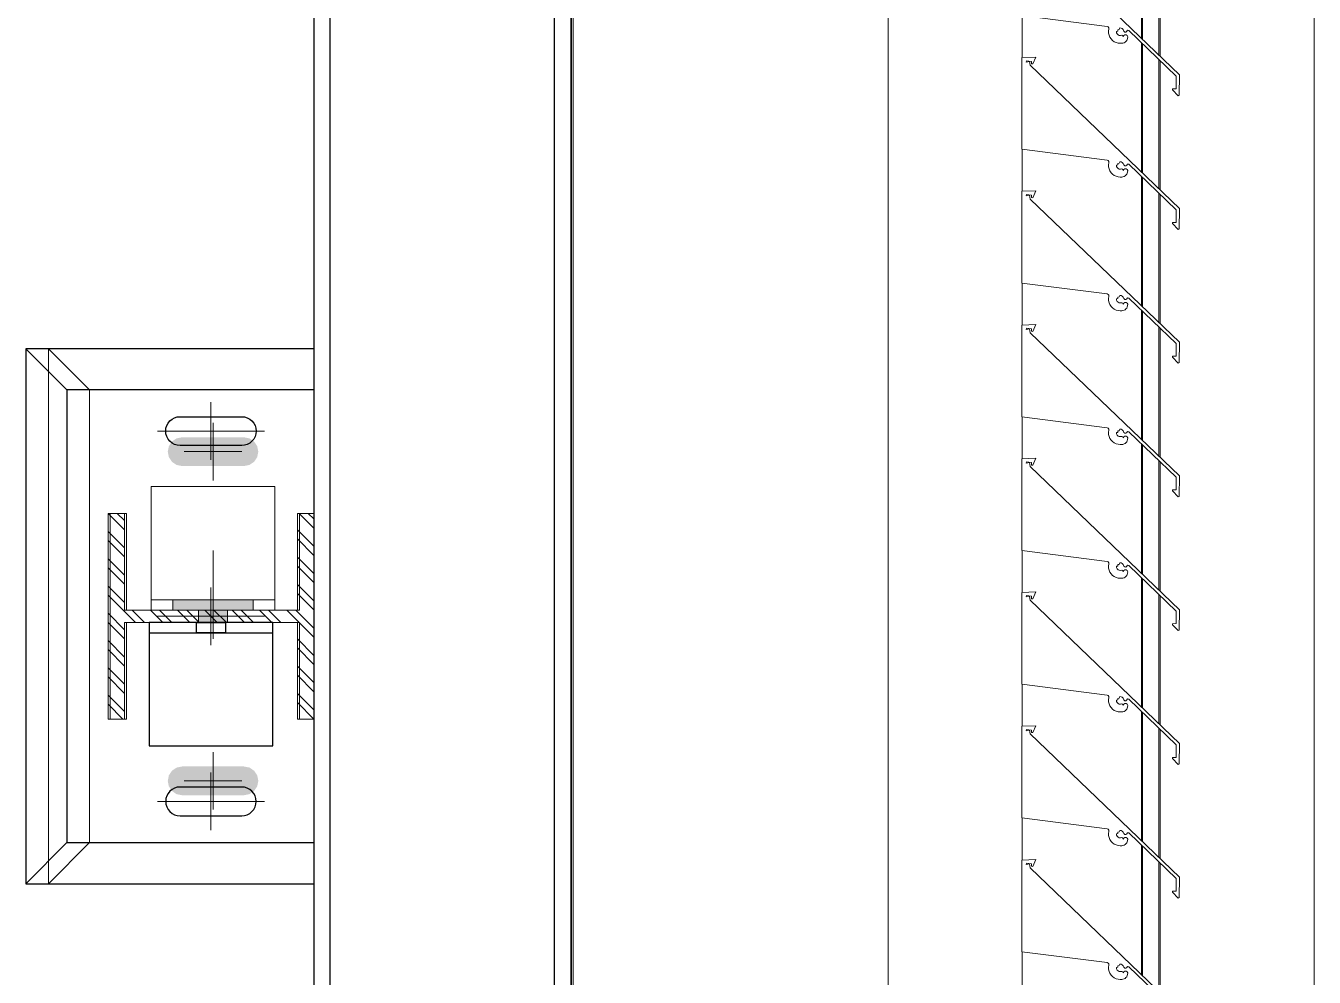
# Model space of a CAD drawing. Header units: millimetres. Extents: x -220592 to 404889, y -217665 to 38245.
# Drawn here: x 36333 to 36960, y -38841 to -38379 of the extents above; entities that cross this region are included whole.
import ezdxf

# ---------------------------------------------------------------- set-up
doc = ezdxf.new("R2010")
doc.units = ezdxf.units.MM
doc.set_wipeout_variables(frame=1)
doc.linetypes.add('XKITLINE00', pattern=[0])
doc.linetypes.add('XKITLINE02', pattern=[4, 2, -2])
for name, color, linetype in [('000 - 0_HIDE_OBJ_FRAMING_DEF_SUB_1', 7, 'Continuous'), ('000 - STRUCTURE_STEEL_ACCESORIES_HATCH_', 7, 'Continuous'), ('000 - STRUCTURE_STEEL_ACCESORIES_HIDDEN_', 7, 'Continuous'), ('000 - STRUCTURE_STEEL_ACCESORIES_MAIN_COLOR_1', 7, 'Continuous'), ('000 - STRUCTURE_STEEL_FRAMING_CUT_COLOR_4', 7, 'Continuous'), ('000 - STRUCTURE_STEEL_FRAMING_DEF_SUB', 7, 'Continuous'), ('000 - STRUCTURE_STEEL_FRAMING_HIDDEN_', 7, 'Continuous'), ('000 - STRUCTURE_STEEL_FRAMING_SUB_COLOR_1', 7, 'Continuous'), ('000 - STRUCTURE_STEEL_FRAMING_SUB_COLOR_2', 7, 'Continuous'), ('000 - STRUCTURE_STEEL_FRAMING_WIPEOUT_', 7, 'Continuous')]:
    doc.layers.add(name, color=color, linetype=linetype)
doc.layers.add('Part', color=7, linetype='Continuous', lineweight=0)

# ---------------------------------------------------------------- blocks, each defined once
blk = doc.blocks.new('*A14476')
at = {"layer": 'Part', "color": 7, "linetype": 'XKITLINE00', "lineweight": 0}
for p, q in [((-82.318045, 124.556249), (-82.318045, 137.756135)), ((-81.668045, 130.906131), (-81.668045, 131.110427)), ((-81.668045, 130.256131), (-81.668045, 130.460427)), ((-81.668045, 129.606131), (-81.668045, 129.810427)), ((-81.668045, 128.956131), (-81.668045, 129.160427)), ((-81.668045, 128.306131), (-81.668045, 128.510427)), ((-81.668045, 127.656131), (-81.668045, 127.860427)), ((-81.668045, 127.006131), (-81.668045, 127.210427)), ((-81.668045, 126.356131), (-81.668045, 126.560427))]:
    blk.add_line(p, q, dxfattribs=at)
blk = doc.blocks.new('*A14477')
at = {"layer": 'Part', "color": 7, "linetype": 'XKITLINE00', "lineweight": 0}
for p, q in [((-80.247799, 119.232111), (-80.247799, 132.032111)), ((-81.087973, 130.999842), (-81.087973, 131.628735)), ((-81.081868, 130.99398), (-81.081868, 131.622884)), ((-81.002505, 130.917777), (-81.002505, 131.546823)), ((-80.9964, 130.911916), (-80.9964, 131.540973)), ((-81.087973, 130.349842), (-81.087973, 130.978735)), ((-81.081868, 130.34398), (-81.081868, 130.972884)), ((-81.002505, 130.267777), (-81.002505, 130.896823)), ((-80.9964, 130.261916), (-80.9964, 130.890973)), ((-81.087973, 129.699842), (-81.087973, 130.328735)), ((-81.081868, 129.69398), (-81.081868, 130.322884)), ((-81.002505, 129.617777), (-81.002505, 130.246823)), ((-80.9964, 129.611916), (-80.9964, 130.240973)), ((-81.087973, 129.049842), (-81.087973, 129.678735)), ((-81.081868, 129.04398), (-81.081868, 129.672884)), ((-81.002505, 128.967777), (-81.002505, 129.596823)), ((-80.9964, 128.961916), (-80.9964, 129.590973)), ((-81.087973, 128.399842), (-81.087973, 129.028735)), ((-81.081868, 128.39398), (-81.081868, 129.022884)), ((-81.002505, 128.317777), (-81.002505, 128.946823)), ((-80.9964, 128.311916), (-80.9964, 128.940973)), ((-81.087973, 127.749842), (-81.087973, 128.378735)), ((-81.081868, 127.74398), (-81.081868, 128.372884)), ((-81.002505, 127.667777), (-81.002505, 128.296823)), ((-80.9964, 127.661916), (-80.9964, 128.290973)), ((-81.087973, 127.099842), (-81.087973, 127.728735)), ((-81.081868, 127.09398), (-81.081868, 127.722884)), ((-81.002505, 127.017777), (-81.002505, 127.646823)), ((-80.9964, 127.011916), (-80.9964, 127.640973)), ((-81.087973, 126.449842), (-81.087973, 127.078735)), ((-81.081868, 126.44398), (-81.081868, 127.072884)), ((-81.002505, 126.367777), (-81.002505, 126.996823)), ((-80.9964, 126.361916), (-80.9964, 126.990973))]:
    blk.add_line(p, q, dxfattribs=at)
blk = doc.blocks.new('*A14556')
at = {"layer": 'Part', "color": 7, "linetype": 'XKITLINE00', "lineweight": 0}
for p, q in [((-81.668236, 131.556123), (-81.668243, 131.110453)), ((-81.60055, 131.558745), (-81.668236, 131.556123)), ((-81.648356, 131.534428), (-81.64632, 131.541001)), ((-81.63134, 131.537332), (-81.648356, 131.534428)), ((-81.64632, 131.541001), (-81.621337, 131.537861)), ((-81.628443, 131.518789), (-81.63134, 131.537332)), ((-80.903321, 130.822543), (-81.628443, 131.518789)), ((-81.621337, 131.537861), (-81.621208, 131.52567)), ((-81.621208, 131.52567), (-81.616085, 131.525258)), ((-81.616085, 131.525258), (-81.60055, 131.558745)), ((-81.668243, 131.110453), (-81.254237, 131.057423)), ((-81.254237, 131.057423), (-81.249162, 131.055233)), ((-81.249162, 131.055233), (-81.246025, 131.050681)), ((-81.245786, 131.045159), (-81.247272, 131.035025)), ((-81.247272, 131.035025), (-81.246897, 131.024789)), ((-81.246897, 131.024789), (-81.244674, 131.01479)), ((-81.246025, 131.050681), (-81.245786, 131.045159)), ((-81.244674, 131.01479), (-81.240676, 131.00536)), ((-81.240676, 131.00536), (-81.235036, 130.99681)), ((-81.209279, 131.033625), (-81.201573, 131.034731)), ((-81.20871, 131.027141), (-81.209279, 131.033625)), ((-81.205908, 131.021267), (-81.20871, 131.027141)), ((-81.201226, 131.016745), (-81.205908, 131.021267)), ((-81.202743, 131.041791), (-81.195578, 131.042735)), ((-81.201573, 131.034731), (-81.202743, 131.041791)), ((-81.195258, 131.014147), (-81.201226, 131.016745)), ((-81.195578, 131.042735), (-81.193256, 131.050125)), ((-81.188758, 131.013803), (-81.195258, 131.014147)), ((-81.193256, 131.050125), (-81.186584, 131.049703)), ((-81.18284, 131.014708), (-81.188758, 131.013803)), ((-81.186584, 131.049703), (-81.180508, 131.046913)), ((-81.178029, 131.012301), (-81.18284, 131.014708)), ((-81.180508, 131.046913), (-81.175841, 131.042126)), ((-81.175999, 131.00732), (-81.178029, 131.012301)), ((-81.173057, 131.012792), (-81.175999, 131.00732)), ((-81.175841, 131.042126), (-81.172727, 131.034553)), ((-81.1679, 131.01601), (-81.173057, 131.012792)), ((-81.172727, 131.034553), (-81.168544, 131.030396)), ((-81.168544, 131.030396), (-81.16265, 131.03019)), ((-81.161823, 131.015998), (-81.1679, 131.01601)), ((-81.16265, 131.03019), (-81.158186, 131.034044)), ((-81.156679, 131.012761), (-81.161823, 131.015998)), ((-81.158186, 131.034044), (-81.154531, 131.038671)), ((-81.154039, 131.007287), (-81.156679, 131.012761)), ((-81.154535, 130.999517), (-81.154039, 131.007287)), ((-81.154531, 131.038671), (-81.149372, 131.037579)), ((-81.149372, 131.037579), (-80.918356, 130.816176)), ((-81.235036, 130.99681), (-81.22794, 130.989423)), ((-81.22794, 130.989423), (-81.219624, 130.983445)), ((-81.219624, 130.983445), (-81.210361, 130.979072)), ((-81.210361, 130.979072), (-81.20046, 130.976449)), ((-81.20046, 130.976449), (-81.190247, 130.975664)), ((-81.190247, 130.975664), (-81.183448, 130.975762)), ((-81.183448, 130.975762), (-81.17772, 130.976398)), ((-81.17772, 130.976398), (-81.172219, 130.978117)), ((-81.172219, 130.978117), (-81.167149, 130.980857)), ((-81.167149, 130.980857), (-81.162695, 130.984515)), ((-81.162695, 130.984515), (-81.159024, 130.988958)), ((-81.159024, 130.988958), (-81.15627, 130.994021)), ((-81.15627, 130.994021), (-81.154535, 130.999517)), ((-80.918356, 130.816176), (-80.918699, 130.75483)), ((-80.903874, 130.723392), (-80.903321, 130.822543)), ((-80.936119, 130.754733), (-80.937204, 130.749812)), ((-80.918699, 130.75483), (-80.936119, 130.754733)), ((-80.937204, 130.749812), (-80.908555, 130.720923)), ((-80.908555, 130.720923), (-80.903874, 130.723392))]:
    blk.add_line(p, q, dxfattribs=at)
blk = doc.blocks.new('*A14557')
at = {"layer": 'Part', "color": 7, "linetype": 'XKITLINE00', "lineweight": 0}
for p, q in [((-81.668236, 130.906123), (-81.668243, 130.460453)), ((-81.60055, 130.908745), (-81.668236, 130.906123)), ((-81.648356, 130.884428), (-81.64632, 130.891001)), ((-81.63134, 130.887332), (-81.648356, 130.884428)), ((-81.64632, 130.891001), (-81.621337, 130.887861)), ((-81.628443, 130.868789), (-81.63134, 130.887332)), ((-81.621337, 130.887861), (-81.621208, 130.87567)), ((-81.616085, 130.875258), (-81.60055, 130.908745)), ((-80.903321, 130.172543), (-81.628443, 130.868789)), ((-81.621208, 130.87567), (-81.616085, 130.875258)), ((-81.668243, 130.460453), (-81.254237, 130.407423)), ((-81.254237, 130.407423), (-81.249162, 130.405233)), ((-81.249162, 130.405233), (-81.246025, 130.400681)), ((-81.245786, 130.395159), (-81.247272, 130.385025)), ((-81.247272, 130.385025), (-81.246897, 130.374789)), ((-81.246025, 130.400681), (-81.245786, 130.395159)), ((-81.209279, 130.383625), (-81.201573, 130.384731)), ((-81.20871, 130.377141), (-81.209279, 130.383625)), ((-81.205908, 130.371267), (-81.20871, 130.377141)), ((-81.202743, 130.391791), (-81.195578, 130.392735)), ((-81.201573, 130.384731), (-81.202743, 130.391791)), ((-81.195578, 130.392735), (-81.193256, 130.400125)), ((-81.193256, 130.400125), (-81.186584, 130.399703)), ((-81.186584, 130.399703), (-81.180508, 130.396913)), ((-81.180508, 130.396913), (-81.175841, 130.392126)), ((-81.175841, 130.392126), (-81.172727, 130.384553)), ((-81.172727, 130.384553), (-81.168544, 130.380396)), ((-81.168544, 130.380396), (-81.16265, 130.38019)), ((-81.16265, 130.38019), (-81.158186, 130.384044)), ((-81.158186, 130.384044), (-81.154531, 130.388671)), ((-81.154531, 130.388671), (-81.149372, 130.387579)), ((-81.149372, 130.387579), (-80.918356, 130.166176)), ((-81.246897, 130.374789), (-81.244674, 130.36479)), ((-81.244674, 130.36479), (-81.240676, 130.35536)), ((-81.240676, 130.35536), (-81.235036, 130.34681)), ((-81.235036, 130.34681), (-81.22794, 130.339423)), ((-81.22794, 130.339423), (-81.219624, 130.333445)), ((-81.219624, 130.333445), (-81.210361, 130.329072)), ((-81.210361, 130.329072), (-81.20046, 130.326449)), ((-81.201226, 130.366745), (-81.205908, 130.371267)), ((-81.195258, 130.364147), (-81.201226, 130.366745)), ((-81.20046, 130.326449), (-81.190247, 130.325664)), ((-81.188758, 130.363803), (-81.195258, 130.364147)), ((-81.190247, 130.325664), (-81.183448, 130.325762)), ((-81.18284, 130.364708), (-81.188758, 130.363803)), ((-81.183448, 130.325762), (-81.17772, 130.326398)), ((-81.178029, 130.362301), (-81.18284, 130.364708)), ((-81.175999, 130.35732), (-81.178029, 130.362301)), ((-81.17772, 130.326398), (-81.172219, 130.328117)), ((-81.173057, 130.362792), (-81.175999, 130.35732)), ((-81.1679, 130.36601), (-81.173057, 130.362792)), ((-81.172219, 130.328117), (-81.167149, 130.330857)), ((-81.161823, 130.365998), (-81.1679, 130.36601)), ((-81.167149, 130.330857), (-81.162695, 130.334515)), ((-81.162695, 130.334515), (-81.159024, 130.338958)), ((-81.156679, 130.362761), (-81.161823, 130.365998)), ((-81.159024, 130.338958), (-81.15627, 130.344021)), ((-81.154039, 130.357287), (-81.156679, 130.362761)), ((-81.15627, 130.344021), (-81.154535, 130.349517)), ((-81.154535, 130.349517), (-81.154039, 130.357287)), ((-80.918356, 130.166176), (-80.918699, 130.10483)), ((-80.903874, 130.073392), (-80.903321, 130.172543)), ((-80.936119, 130.104733), (-80.937204, 130.099812)), ((-80.937204, 130.099812), (-80.908555, 130.070923)), ((-80.918699, 130.10483), (-80.936119, 130.104733)), ((-80.908555, 130.070923), (-80.903874, 130.073392))]:
    blk.add_line(p, q, dxfattribs=at)
blk = doc.blocks.new('*A14558')
at = {"layer": 'Part', "color": 7, "linetype": 'XKITLINE00', "lineweight": 0}
for p, q in [((-81.668236, 130.256123), (-81.668243, 129.810453)), ((-81.60055, 130.258745), (-81.668236, 130.256123)), ((-81.616085, 130.225258), (-81.60055, 130.258745)), ((-81.648356, 130.234428), (-81.64632, 130.241001)), ((-81.63134, 130.237332), (-81.648356, 130.234428)), ((-81.64632, 130.241001), (-81.621337, 130.237861)), ((-81.628443, 130.218789), (-81.63134, 130.237332)), ((-80.903321, 129.522543), (-81.628443, 130.218789)), ((-81.621337, 130.237861), (-81.621208, 130.22567)), ((-81.621208, 130.22567), (-81.616085, 130.225258)), ((-81.668243, 129.810453), (-81.254237, 129.757423)), ((-81.254237, 129.757423), (-81.249162, 129.755233)), ((-81.249162, 129.755233), (-81.246025, 129.750681)), ((-81.246025, 129.750681), (-81.245786, 129.745159)), ((-81.195578, 129.742735), (-81.193256, 129.750125)), ((-81.193256, 129.750125), (-81.186584, 129.749703)), ((-81.186584, 129.749703), (-81.180508, 129.746913)), ((-81.245786, 129.745159), (-81.247272, 129.735025)), ((-81.247272, 129.735025), (-81.246897, 129.724789)), ((-81.246897, 129.724789), (-81.244674, 129.71479)), ((-81.244674, 129.71479), (-81.240676, 129.70536)), ((-81.240676, 129.70536), (-81.235036, 129.69681)), ((-81.235036, 129.69681), (-81.22794, 129.689423)), ((-81.22794, 129.689423), (-81.219624, 129.683445)), ((-81.209279, 129.733625), (-81.201573, 129.734731)), ((-81.20871, 129.727141), (-81.209279, 129.733625)), ((-81.205908, 129.721267), (-81.20871, 129.727141)), ((-81.201226, 129.716745), (-81.205908, 129.721267)), ((-81.202743, 129.741791), (-81.195578, 129.742735)), ((-81.201573, 129.734731), (-81.202743, 129.741791)), ((-81.195258, 129.714147), (-81.201226, 129.716745)), ((-81.188758, 129.713803), (-81.195258, 129.714147)), ((-81.18284, 129.714708), (-81.188758, 129.713803)), ((-81.178029, 129.712301), (-81.18284, 129.714708)), ((-81.180508, 129.746913), (-81.175841, 129.742126)), ((-81.175999, 129.70732), (-81.178029, 129.712301)), ((-81.173057, 129.712792), (-81.175999, 129.70732)), ((-81.175841, 129.742126), (-81.172727, 129.734553)), ((-81.1679, 129.71601), (-81.173057, 129.712792)), ((-81.172727, 129.734553), (-81.168544, 129.730396)), ((-81.168544, 129.730396), (-81.16265, 129.73019)), ((-81.161823, 129.715998), (-81.1679, 129.71601)), ((-81.162695, 129.684515), (-81.159024, 129.688958)), ((-81.16265, 129.73019), (-81.158186, 129.734044)), ((-81.156679, 129.712761), (-81.161823, 129.715998)), ((-81.159024, 129.688958), (-81.15627, 129.694021)), ((-81.158186, 129.734044), (-81.154531, 129.738671)), ((-81.154039, 129.707287), (-81.156679, 129.712761)), ((-81.15627, 129.694021), (-81.154535, 129.699517)), ((-81.154535, 129.699517), (-81.154039, 129.707287)), ((-81.154531, 129.738671), (-81.149372, 129.737579)), ((-81.149372, 129.737579), (-80.918356, 129.516176)), ((-81.219624, 129.683445), (-81.210361, 129.679072)), ((-81.210361, 129.679072), (-81.20046, 129.676449)), ((-81.20046, 129.676449), (-81.190247, 129.675664)), ((-81.190247, 129.675664), (-81.183448, 129.675762)), ((-81.183448, 129.675762), (-81.17772, 129.676398)), ((-81.17772, 129.676398), (-81.172219, 129.678117)), ((-81.172219, 129.678117), (-81.167149, 129.680857)), ((-81.167149, 129.680857), (-81.162695, 129.684515)), ((-80.918356, 129.516176), (-80.918699, 129.45483)), ((-80.903874, 129.423392), (-80.903321, 129.522543)), ((-80.936119, 129.454733), (-80.937204, 129.449812)), ((-80.937204, 129.449812), (-80.908555, 129.420923)), ((-80.918699, 129.45483), (-80.936119, 129.454733)), ((-80.908555, 129.420923), (-80.903874, 129.423392))]:
    blk.add_line(p, q, dxfattribs=at)
blk = doc.blocks.new('*A14559')
at = {"layer": 'Part', "color": 7, "linetype": 'XKITLINE00', "lineweight": 0}
for p, q in [((-81.668236, 129.606123), (-81.668243, 129.160453)), ((-81.60055, 129.608745), (-81.668236, 129.606123)), ((-81.648356, 129.584428), (-81.64632, 129.591001)), ((-81.63134, 129.587332), (-81.648356, 129.584428)), ((-81.64632, 129.591001), (-81.621337, 129.587861)), ((-81.628443, 129.568789), (-81.63134, 129.587332)), ((-80.903321, 128.872543), (-81.628443, 129.568789)), ((-81.621337, 129.587861), (-81.621208, 129.57567)), ((-81.621208, 129.57567), (-81.616085, 129.575258)), ((-81.616085, 129.575258), (-81.60055, 129.608745)), ((-81.668243, 129.160453), (-81.254237, 129.107423)), ((-81.254237, 129.107423), (-81.249162, 129.105233)), ((-81.249162, 129.105233), (-81.246025, 129.100681)), ((-81.245786, 129.095159), (-81.247272, 129.085025)), ((-81.247272, 129.085025), (-81.246897, 129.074789)), ((-81.246897, 129.074789), (-81.244674, 129.06479)), ((-81.246025, 129.100681), (-81.245786, 129.095159)), ((-81.244674, 129.06479), (-81.240676, 129.05536)), ((-81.209279, 129.083625), (-81.201573, 129.084731)), ((-81.20871, 129.077141), (-81.209279, 129.083625)), ((-81.205908, 129.071267), (-81.20871, 129.077141)), ((-81.201226, 129.066745), (-81.205908, 129.071267)), ((-81.202743, 129.091791), (-81.195578, 129.092735)), ((-81.201573, 129.084731), (-81.202743, 129.091791)), ((-81.195258, 129.064147), (-81.201226, 129.066745)), ((-81.195578, 129.092735), (-81.193256, 129.100125)), ((-81.188758, 129.063803), (-81.195258, 129.064147)), ((-81.193256, 129.100125), (-81.186584, 129.099703)), ((-81.18284, 129.064708), (-81.188758, 129.063803)), ((-81.186584, 129.099703), (-81.180508, 129.096913)), ((-81.178029, 129.062301), (-81.18284, 129.064708)), ((-81.180508, 129.096913), (-81.175841, 129.092126)), ((-81.175999, 129.05732), (-81.178029, 129.062301)), ((-81.173057, 129.062792), (-81.175999, 129.05732)), ((-81.175841, 129.092126), (-81.172727, 129.084553)), ((-81.1679, 129.06601), (-81.173057, 129.062792)), ((-81.172727, 129.084553), (-81.168544, 129.080396)), ((-81.168544, 129.080396), (-81.16265, 129.08019)), ((-81.161823, 129.065998), (-81.1679, 129.06601)), ((-81.16265, 129.08019), (-81.158186, 129.084044)), ((-81.156679, 129.062761), (-81.161823, 129.065998)), ((-81.158186, 129.084044), (-81.154531, 129.088671)), ((-81.154039, 129.057287), (-81.156679, 129.062761)), ((-81.154531, 129.088671), (-81.149372, 129.087579)), ((-81.149372, 129.087579), (-80.918356, 128.866176)), ((-81.240676, 129.05536), (-81.235036, 129.04681)), ((-81.235036, 129.04681), (-81.22794, 129.039423)), ((-81.22794, 129.039423), (-81.219624, 129.033445)), ((-81.219624, 129.033445), (-81.210361, 129.029072)), ((-81.210361, 129.029072), (-81.20046, 129.026449)), ((-81.20046, 129.026449), (-81.190247, 129.025664)), ((-81.190247, 129.025664), (-81.183448, 129.025762)), ((-81.183448, 129.025762), (-81.17772, 129.026398)), ((-81.17772, 129.026398), (-81.172219, 129.028117)), ((-81.172219, 129.028117), (-81.167149, 129.030857)), ((-81.167149, 129.030857), (-81.162695, 129.034515)), ((-81.162695, 129.034515), (-81.159024, 129.038958)), ((-81.159024, 129.038958), (-81.15627, 129.044021)), ((-81.15627, 129.044021), (-81.154535, 129.049517)), ((-81.154535, 129.049517), (-81.154039, 129.057287)), ((-80.918356, 128.866176), (-80.918699, 128.80483)), ((-80.903874, 128.773392), (-80.903321, 128.872543)), ((-80.936119, 128.804733), (-80.937204, 128.799812)), ((-80.937204, 128.799812), (-80.908555, 128.770923)), ((-80.918699, 128.80483), (-80.936119, 128.804733)), ((-80.908555, 128.770923), (-80.903874, 128.773392))]:
    blk.add_line(p, q, dxfattribs=at)
blk = doc.blocks.new('*A14560')
at = {"layer": 'Part', "color": 7, "linetype": 'XKITLINE00', "lineweight": 0}
for p, q in [((-81.668236, 128.956123), (-81.668243, 128.510453)), ((-81.60055, 128.958745), (-81.668236, 128.956123)), ((-81.648356, 128.934428), (-81.64632, 128.941001)), ((-81.63134, 128.937332), (-81.648356, 128.934428)), ((-81.64632, 128.941001), (-81.621337, 128.937861)), ((-81.628443, 128.918789), (-81.63134, 128.937332)), ((-81.621337, 128.937861), (-81.621208, 128.92567)), ((-81.616085, 128.925258), (-81.60055, 128.958745)), ((-80.903321, 128.222543), (-81.628443, 128.918789)), ((-81.621208, 128.92567), (-81.616085, 128.925258)), ((-81.668243, 128.510453), (-81.254237, 128.457423)), ((-81.254237, 128.457423), (-81.249162, 128.455233)), ((-81.249162, 128.455233), (-81.246025, 128.450681)), ((-81.245786, 128.445159), (-81.247272, 128.435025)), ((-81.247272, 128.435025), (-81.246897, 128.424789)), ((-81.246025, 128.450681), (-81.245786, 128.445159)), ((-81.209279, 128.433625), (-81.201573, 128.434731)), ((-81.202743, 128.441791), (-81.195578, 128.442735)), ((-81.201573, 128.434731), (-81.202743, 128.441791)), ((-81.195578, 128.442735), (-81.193256, 128.450125)), ((-81.193256, 128.450125), (-81.186584, 128.449703)), ((-81.186584, 128.449703), (-81.180508, 128.446913)), ((-81.180508, 128.446913), (-81.175841, 128.442126)), ((-81.175841, 128.442126), (-81.172727, 128.434553)), ((-81.158186, 128.434044), (-81.154531, 128.438671)), ((-81.154531, 128.438671), (-81.149372, 128.437579)), ((-81.149372, 128.437579), (-80.918356, 128.216176)), ((-81.246897, 128.424789), (-81.244674, 128.41479)), ((-81.244674, 128.41479), (-81.240676, 128.40536)), ((-81.240676, 128.40536), (-81.235036, 128.39681)), ((-81.235036, 128.39681), (-81.22794, 128.389423)), ((-81.22794, 128.389423), (-81.219624, 128.383445)), ((-81.219624, 128.383445), (-81.210361, 128.379072)), ((-81.210361, 128.379072), (-81.20046, 128.376449)), ((-81.20871, 128.427141), (-81.209279, 128.433625)), ((-81.205908, 128.421267), (-81.20871, 128.427141)), ((-81.201226, 128.416745), (-81.205908, 128.421267)), ((-81.195258, 128.414147), (-81.201226, 128.416745)), ((-81.20046, 128.376449), (-81.190247, 128.375664)), ((-81.188758, 128.413803), (-81.195258, 128.414147)), ((-81.190247, 128.375664), (-81.183448, 128.375762)), ((-81.18284, 128.414708), (-81.188758, 128.413803)), ((-81.183448, 128.375762), (-81.17772, 128.376398)), ((-81.178029, 128.412301), (-81.18284, 128.414708)), ((-81.175999, 128.40732), (-81.178029, 128.412301)), ((-81.17772, 128.376398), (-81.172219, 128.378117)), ((-81.173057, 128.412792), (-81.175999, 128.40732)), ((-81.1679, 128.41601), (-81.173057, 128.412792)), ((-81.172727, 128.434553), (-81.168544, 128.430396)), ((-81.172219, 128.378117), (-81.167149, 128.380857)), ((-81.168544, 128.430396), (-81.16265, 128.43019)), ((-81.161823, 128.415998), (-81.1679, 128.41601)), ((-81.167149, 128.380857), (-81.162695, 128.384515)), ((-81.162695, 128.384515), (-81.159024, 128.388958)), ((-81.16265, 128.43019), (-81.158186, 128.434044)), ((-81.156679, 128.412761), (-81.161823, 128.415998)), ((-81.159024, 128.388958), (-81.15627, 128.394021)), ((-81.154039, 128.407287), (-81.156679, 128.412761)), ((-81.15627, 128.394021), (-81.154535, 128.399517)), ((-81.154535, 128.399517), (-81.154039, 128.407287)), ((-80.918356, 128.216176), (-80.918699, 128.15483)), ((-80.903874, 128.123392), (-80.903321, 128.222543)), ((-80.936119, 128.154733), (-80.937204, 128.149812)), ((-80.937204, 128.149812), (-80.908555, 128.120923)), ((-80.918699, 128.15483), (-80.936119, 128.154733)), ((-80.908555, 128.120923), (-80.903874, 128.123392))]:
    blk.add_line(p, q, dxfattribs=at)
blk = doc.blocks.new('*A14561')
at = {"layer": 'Part', "color": 7, "linetype": 'XKITLINE00', "lineweight": 0}
for p, q in [((-81.668236, 128.306123), (-81.668243, 127.860453)), ((-81.60055, 128.308745), (-81.668236, 128.306123)), ((-81.648356, 128.284428), (-81.64632, 128.291001)), ((-81.63134, 128.287332), (-81.648356, 128.284428)), ((-81.64632, 128.291001), (-81.621337, 128.287861)), ((-81.628443, 128.268789), (-81.63134, 128.287332)), ((-80.903321, 127.572543), (-81.628443, 128.268789)), ((-81.621337, 128.287861), (-81.621208, 128.27567)), ((-81.621208, 128.27567), (-81.616085, 128.275258)), ((-81.616085, 128.275258), (-81.60055, 128.308745)), ((-81.668243, 127.860453), (-81.254237, 127.807423)), ((-81.254237, 127.807423), (-81.249162, 127.805233)), ((-81.249162, 127.805233), (-81.246025, 127.800681)), ((-81.245786, 127.795159), (-81.247272, 127.785025)), ((-81.247272, 127.785025), (-81.246897, 127.774789)), ((-81.246897, 127.774789), (-81.244674, 127.76479)), ((-81.246025, 127.800681), (-81.245786, 127.795159)), ((-81.244674, 127.76479), (-81.240676, 127.75536)), ((-81.240676, 127.75536), (-81.235036, 127.74681)), ((-81.235036, 127.74681), (-81.22794, 127.739423)), ((-81.209279, 127.783625), (-81.201573, 127.784731)), ((-81.20871, 127.777141), (-81.209279, 127.783625)), ((-81.205908, 127.771267), (-81.20871, 127.777141)), ((-81.201226, 127.766745), (-81.205908, 127.771267)), ((-81.202743, 127.791791), (-81.195578, 127.792735)), ((-81.201573, 127.784731), (-81.202743, 127.791791)), ((-81.195258, 127.764147), (-81.201226, 127.766745)), ((-81.195578, 127.792735), (-81.193256, 127.800125)), ((-81.188758, 127.763803), (-81.195258, 127.764147)), ((-81.193256, 127.800125), (-81.186584, 127.799703)), ((-81.18284, 127.764708), (-81.188758, 127.763803)), ((-81.186584, 127.799703), (-81.180508, 127.796913)), ((-81.178029, 127.762301), (-81.18284, 127.764708)), ((-81.180508, 127.796913), (-81.175841, 127.792126)), ((-81.175999, 127.75732), (-81.178029, 127.762301)), ((-81.173057, 127.762792), (-81.175999, 127.75732)), ((-81.175841, 127.792126), (-81.172727, 127.784553)), ((-81.1679, 127.76601), (-81.173057, 127.762792)), ((-81.172727, 127.784553), (-81.168544, 127.780396)), ((-81.168544, 127.780396), (-81.16265, 127.78019)), ((-81.161823, 127.765998), (-81.1679, 127.76601)), ((-81.16265, 127.78019), (-81.158186, 127.784044)), ((-81.156679, 127.762761), (-81.161823, 127.765998)), ((-81.158186, 127.784044), (-81.154531, 127.788671)), ((-81.154039, 127.757287), (-81.156679, 127.762761)), ((-81.15627, 127.744021), (-81.154535, 127.749517)), ((-81.154535, 127.749517), (-81.154039, 127.757287)), ((-81.154531, 127.788671), (-81.149372, 127.787579)), ((-81.149372, 127.787579), (-80.918356, 127.566176)), ((-81.22794, 127.739423), (-81.219624, 127.733445)), ((-81.219624, 127.733445), (-81.210361, 127.729072)), ((-81.210361, 127.729072), (-81.20046, 127.726449)), ((-81.20046, 127.726449), (-81.190247, 127.725664)), ((-81.190247, 127.725664), (-81.183448, 127.725762)), ((-81.183448, 127.725762), (-81.17772, 127.726398)), ((-81.17772, 127.726398), (-81.172219, 127.728117)), ((-81.172219, 127.728117), (-81.167149, 127.730857)), ((-81.167149, 127.730857), (-81.162695, 127.734515)), ((-81.162695, 127.734515), (-81.159024, 127.738958)), ((-81.159024, 127.738958), (-81.15627, 127.744021)), ((-80.918356, 127.566176), (-80.918699, 127.50483)), ((-80.903874, 127.473392), (-80.903321, 127.572543)), ((-80.936119, 127.504733), (-80.937204, 127.499812)), ((-80.937204, 127.499812), (-80.908555, 127.470923)), ((-80.918699, 127.50483), (-80.936119, 127.504733)), ((-80.908555, 127.470923), (-80.903874, 127.473392))]:
    blk.add_line(p, q, dxfattribs=at)
blk = doc.blocks.new('*A14562')
at = {"layer": 'Part', "color": 7, "linetype": 'XKITLINE00', "lineweight": 0}
for p, q in [((-81.668236, 127.656123), (-81.668243, 127.210453)), ((-81.60055, 127.658745), (-81.668236, 127.656123)), ((-81.648356, 127.634428), (-81.64632, 127.641001)), ((-81.63134, 127.637332), (-81.648356, 127.634428)), ((-81.64632, 127.641001), (-81.621337, 127.637861)), ((-81.628443, 127.618789), (-81.63134, 127.637332)), ((-81.621337, 127.637861), (-81.621208, 127.62567)), ((-81.621208, 127.62567), (-81.616085, 127.625258)), ((-81.616085, 127.625258), (-81.60055, 127.658745)), ((-80.903321, 126.922543), (-81.628443, 127.618789)), ((-81.668243, 127.210453), (-81.254237, 127.157423)), ((-81.254237, 127.157423), (-81.249162, 127.155233)), ((-81.249162, 127.155233), (-81.246025, 127.150681)), ((-81.245786, 127.145159), (-81.247272, 127.135025)), ((-81.247272, 127.135025), (-81.246897, 127.124789)), ((-81.246897, 127.124789), (-81.244674, 127.11479)), ((-81.246025, 127.150681), (-81.245786, 127.145159)), ((-81.209279, 127.133625), (-81.201573, 127.134731)), ((-81.20871, 127.127141), (-81.209279, 127.133625)), ((-81.205908, 127.121267), (-81.20871, 127.127141)), ((-81.201226, 127.116745), (-81.205908, 127.121267)), ((-81.202743, 127.141791), (-81.195578, 127.142735)), ((-81.201573, 127.134731), (-81.202743, 127.141791)), ((-81.195578, 127.142735), (-81.193256, 127.150125)), ((-81.193256, 127.150125), (-81.186584, 127.149703)), ((-81.186584, 127.149703), (-81.180508, 127.146913)), ((-81.180508, 127.146913), (-81.175841, 127.142126)), ((-81.175841, 127.142126), (-81.172727, 127.134553)), ((-81.172727, 127.134553), (-81.168544, 127.130396)), ((-81.168544, 127.130396), (-81.16265, 127.13019)), ((-81.16265, 127.13019), (-81.158186, 127.134044)), ((-81.158186, 127.134044), (-81.154531, 127.138671)), ((-81.154531, 127.138671), (-81.149372, 127.137579)), ((-81.149372, 127.137579), (-80.918356, 126.916176)), ((-81.244674, 127.11479), (-81.240676, 127.10536)), ((-81.240676, 127.10536), (-81.235036, 127.09681)), ((-81.235036, 127.09681), (-81.22794, 127.089423)), ((-81.22794, 127.089423), (-81.219624, 127.083445)), ((-81.219624, 127.083445), (-81.210361, 127.079072)), ((-81.210361, 127.079072), (-81.20046, 127.076449)), ((-81.195258, 127.114147), (-81.201226, 127.116745)), ((-81.20046, 127.076449), (-81.190247, 127.075664)), ((-81.188758, 127.113803), (-81.195258, 127.114147)), ((-81.190247, 127.075664), (-81.183448, 127.075762)), ((-81.18284, 127.114708), (-81.188758, 127.113803)), ((-81.183448, 127.075762), (-81.17772, 127.076398)), ((-81.178029, 127.112301), (-81.18284, 127.114708)), ((-81.175999, 127.10732), (-81.178029, 127.112301)), ((-81.17772, 127.076398), (-81.172219, 127.078117)), ((-81.173057, 127.112792), (-81.175999, 127.10732)), ((-81.1679, 127.11601), (-81.173057, 127.112792)), ((-81.172219, 127.078117), (-81.167149, 127.080857)), ((-81.161823, 127.115998), (-81.1679, 127.11601)), ((-81.167149, 127.080857), (-81.162695, 127.084515)), ((-81.162695, 127.084515), (-81.159024, 127.088958)), ((-81.156679, 127.112761), (-81.161823, 127.115998)), ((-81.159024, 127.088958), (-81.15627, 127.094021)), ((-81.154039, 127.107287), (-81.156679, 127.112761)), ((-81.15627, 127.094021), (-81.154535, 127.099517)), ((-81.154535, 127.099517), (-81.154039, 127.107287)), ((-80.918356, 126.916176), (-80.918699, 126.85483)), ((-80.903874, 126.823392), (-80.903321, 126.922543)), ((-80.936119, 126.854733), (-80.937204, 126.849812)), ((-80.937204, 126.849812), (-80.908555, 126.820923)), ((-80.918699, 126.85483), (-80.936119, 126.854733)), ((-80.908555, 126.820923), (-80.903874, 126.823392))]:
    blk.add_line(p, q, dxfattribs=at)
blk = doc.blocks.new('*A14563')
at = {"layer": 'Part', "color": 7, "linetype": 'XKITLINE00', "lineweight": 0}
for p, q in [((-81.668236, 127.006123), (-81.668243, 126.560453)), ((-81.60055, 127.008745), (-81.668236, 127.006123)), ((-81.616085, 126.975258), (-81.60055, 127.008745)), ((-81.648356, 126.984428), (-81.64632, 126.991001)), ((-81.63134, 126.987332), (-81.648356, 126.984428)), ((-81.64632, 126.991001), (-81.621337, 126.987861)), ((-81.628443, 126.968789), (-81.63134, 126.987332)), ((-80.903321, 126.272543), (-81.628443, 126.968789)), ((-81.621337, 126.987861), (-81.621208, 126.97567)), ((-81.621208, 126.97567), (-81.616085, 126.975258)), ((-81.668243, 126.560453), (-81.254237, 126.507423)), ((-81.254237, 126.507423), (-81.249162, 126.505233)), ((-81.249162, 126.505233), (-81.246025, 126.500681)), ((-81.245786, 126.495159), (-81.247272, 126.485025)), ((-81.246025, 126.500681), (-81.245786, 126.495159)), ((-81.195578, 126.492735), (-81.193256, 126.500125)), ((-81.193256, 126.500125), (-81.186584, 126.499703)), ((-81.186584, 126.499703), (-81.180508, 126.496913)), ((-81.180508, 126.496913), (-81.175841, 126.492126)), ((-81.247272, 126.485025), (-81.246897, 126.474789)), ((-81.246897, 126.474789), (-81.244674, 126.46479)), ((-81.244674, 126.46479), (-81.240676, 126.45536)), ((-81.240676, 126.45536), (-81.235036, 126.44681)), ((-81.235036, 126.44681), (-81.22794, 126.439423)), ((-81.22794, 126.439423), (-81.219624, 126.433445)), ((-81.219624, 126.433445), (-81.210361, 126.429072)), ((-81.209279, 126.483625), (-81.201573, 126.484731)), ((-81.20871, 126.477141), (-81.209279, 126.483625)), ((-81.205908, 126.471267), (-81.20871, 126.477141)), ((-81.201226, 126.466745), (-81.205908, 126.471267)), ((-81.202743, 126.491791), (-81.195578, 126.492735)), ((-81.201573, 126.484731), (-81.202743, 126.491791)), ((-81.195258, 126.464147), (-81.201226, 126.466745)), ((-81.188758, 126.463803), (-81.195258, 126.464147)), ((-81.18284, 126.464708), (-81.188758, 126.463803)), ((-81.178029, 126.462301), (-81.18284, 126.464708)), ((-81.175999, 126.45732), (-81.178029, 126.462301)), ((-81.173057, 126.462792), (-81.175999, 126.45732)), ((-81.175841, 126.492126), (-81.172727, 126.484553)), ((-81.1679, 126.46601), (-81.173057, 126.462792)), ((-81.172727, 126.484553), (-81.168544, 126.480396)), ((-81.172219, 126.428117), (-81.167149, 126.430857)), ((-81.168544, 126.480396), (-81.16265, 126.48019)), ((-81.161823, 126.465998), (-81.1679, 126.46601)), ((-81.167149, 126.430857), (-81.162695, 126.434515)), ((-81.162695, 126.434515), (-81.159024, 126.438958)), ((-81.16265, 126.48019), (-81.158186, 126.484044)), ((-81.156679, 126.462761), (-81.161823, 126.465998)), ((-81.159024, 126.438958), (-81.15627, 126.444021)), ((-81.158186, 126.484044), (-81.154531, 126.488671)), ((-81.154039, 126.457287), (-81.156679, 126.462761)), ((-81.15627, 126.444021), (-81.154535, 126.449517)), ((-81.154535, 126.449517), (-81.154039, 126.457287)), ((-81.154531, 126.488671), (-81.149372, 126.487579)), ((-81.149372, 126.487579), (-80.918356, 126.266176)), ((-81.210361, 126.429072), (-81.20046, 126.426449)), ((-81.20046, 126.426449), (-81.190247, 126.425664)), ((-81.190247, 126.425664), (-81.183448, 126.425762)), ((-81.183448, 126.425762), (-81.17772, 126.426398)), ((-81.17772, 126.426398), (-81.172219, 126.428117)), ((-80.918356, 126.266176), (-80.918699, 126.20483)), ((-80.903874, 126.173392), (-80.903321, 126.272543)), ((-80.936119, 126.204733), (-80.937204, 126.199812)), ((-80.937204, 126.199812), (-80.908555, 126.170923)), ((-80.918699, 126.20483), (-80.936119, 126.204733)), ((-80.908555, 126.170923), (-80.903874, 126.173392))]:
    blk.add_line(p, q, dxfattribs=at)
blk = doc.blocks.new('*A14400')
at = {"layer": '000 - 0_HIDE_OBJ_FRAMING_DEF_SUB_1', "color": 7, "linetype": 'XKITLINE00', "lineweight": 0}
for p, q in [((-83.983213, 124.940805), (-83.983213, 152.190805)), ((-82.893213, 124.940805), (-82.893213, 152.190805)), ((-82.813213, 124.940805), (-82.813213, 152.190805)), ((-84.063213, 128.690805), (-84.063213, 148.690805)), ((-84.063213, 124.940805), (-84.063213, 127.690805))]:
    blk.add_line(p, q, dxfattribs=at)
blk = doc.blocks.new('*A14493')
at = {"layer": '000 - 0_HIDE_OBJ_FRAMING_DEF_SUB_1'}
for points in [[(-84.7582, 128.2208), (-84.7582, 128.2708), (-84.3682, 128.2708), (-84.3682, 128.2208)], [(-84.6332, 128.1608), (-84.6332, 128.2208), (-84.4932, 128.2208), (-84.4932, 128.1608)]]:
    blk.add_hatch(color=7, dxfattribs=at).paths.add_polyline_path(points, flags=17)
at = {"layer": '000 - 0_HIDE_OBJ_FRAMING_DEF_SUB_1', "color": 7, "linetype": 'XKITLINE00', "lineweight": 0}
for p, q in [((-84.5632, 128.0816), (-84.5632, 128.5108)), ((-84.7582, 128.2208), (-84.7582, 128.2708)), ((-84.3682, 128.2208), (-84.3682, 128.2708)), ((-84.6332, 128.1608), (-84.6332, 128.2208)), ((-84.4932, 128.1608), (-84.4932, 128.2208))]:
    blk.add_line(p, q, dxfattribs=at)
blk = doc.blocks.new('*A14494')
at = {"layer": '000 - 0_HIDE_OBJ_FRAMING_DEF_SUB_1', "color": 7, "linetype": 'XKITLINE00', "lineweight": 0}
for p, q in [((-84.863213, 128.820805), (-84.863213, 128.220805)), ((-84.263213, 128.820805), (-84.863213, 128.820805)), ((-84.263213, 128.220805), (-84.263213, 128.820805)), ((-84.863213, 128.270805), (-84.263213, 128.270805))]:
    blk.add_line(p, q, dxfattribs=at)
blk = doc.blocks.new('*A14495')
at = {"layer": '000 - 0_HIDE_OBJ_FRAMING_DEF_SUB_1', "color": 7, "linetype": 'XKITLINE00', "lineweight": 0}
for p, q in [((-85.363213, 129.490805), (-85.163213, 129.290805)), ((-85.363213, 126.890805), (-85.363213, 129.490805)), ((-85.363213, 129.490805), (-84.063213, 129.490805)), ((-85.163213, 127.090805), (-85.363213, 126.890805)), ((-85.363213, 126.890805), (-84.063213, 126.890805))]:
    blk.add_line(p, q, dxfattribs=at)
blk = doc.blocks.new('*A14496')
at = {"layer": '000 - 0_HIDE_OBJ_FRAMING_DEF_SUB_1', "color": 7, "linetype": 'XKITLINE00', "lineweight": 0}
for p, q in [((-85.163213, 129.290805), (-85.163213, 127.090805)), ((-85.163213, 129.290805), (-84.063213, 129.290805)), ((-85.163213, 127.090805), (-84.063213, 127.090805))]:
    blk.add_line(p, q, dxfattribs=at)
blk = doc.blocks.new('*A14497')
at = {"layer": '000 - 0_HIDE_OBJ_FRAMING_DEF_SUB_1'}
for points in [[(-83.4564, 128.5605), (-83.4496, 128.5595), (-83.4429, 128.5578), (-83.4364, 128.5555), (-83.4302, 128.5525), (-83.4243, 128.549), (-83.4188, 128.5449), (-83.4137, 128.5403), (-83.4091, 128.5352), (-83.405, 128.5297), (-83.4015, 128.5238), (-83.3985, 128.5176), (-83.3962, 128.5111), (-83.3946, 128.5045), (-83.3936, 128.4977), (-83.3932, 128.4908), (-83.3936, 128.4839), (-83.3946, 128.4771), (-83.3962, 128.4705), (-83.3985, 128.464), (-83.4015, 128.4578), (-83.405, 128.4519), (-83.4091, 128.4464), (-83.4137, 128.4413), (-83.4188, 128.4367), (-83.4243, 128.4326), (-83.4302, 128.4291), (-83.4364, 128.4261), (-83.4429, 128.4238), (-83.4496, 128.4221), (-83.4564, 128.4211), (-83.4632, 128.4208), (-83.4701, 128.4211), (-83.4769, 128.4221), (-83.4835, 128.4238), (-83.49, 128.4261), (-83.4962, 128.4291), (-83.5021, 128.4326), (-83.5076, 128.4367), (-83.5127, 128.4413), (-83.5173, 128.4464), (-83.5214, 128.4519), (-83.5249, 128.4578), (-83.5279, 128.464), (-83.5302, 128.4705), (-83.5319, 128.4771), (-83.5329, 128.4839), (-83.5332, 128.4908), (-83.5329, 128.4977), (-83.5319, 128.5045), (-83.5302, 128.5111), (-83.5279, 128.5176), (-83.5249, 128.5238), (-83.5214, 128.5297), (-83.5173, 128.5352), (-83.5127, 128.5403), (-83.5076, 128.5449), (-83.5021, 128.549), (-83.4962, 128.5525), (-83.49, 128.5555), (-83.4835, 128.5578), (-83.4769, 128.5595), (-83.4701, 128.5605), (-83.4632, 128.5608)], [(-83.4564, 127.9605), (-83.4496, 127.9595), (-83.4429, 127.9578), (-83.4364, 127.9555), (-83.4302, 127.9525), (-83.4243, 127.949), (-83.4188, 127.9449), (-83.4137, 127.9403), (-83.4091, 127.9352), (-83.405, 127.9297), (-83.4015, 127.9238), (-83.3985, 127.9176), (-83.3962, 127.9111), (-83.3946, 127.9045), (-83.3936, 127.8977), (-83.3932, 127.8908), (-83.3936, 127.8839), (-83.3946, 127.8771), (-83.3962, 127.8705), (-83.3985, 127.864), (-83.4015, 127.8578), (-83.405, 127.8519), (-83.4091, 127.8464), (-83.4137, 127.8413), (-83.4188, 127.8367), (-83.4243, 127.8326), (-83.4302, 127.8291), (-83.4364, 127.8261), (-83.4429, 127.8238), (-83.4496, 127.8221), (-83.4564, 127.8211), (-83.4632, 127.8208), (-83.4701, 127.8211), (-83.4769, 127.8221), (-83.4835, 127.8238), (-83.49, 127.8261), (-83.4962, 127.8291), (-83.5021, 127.8326), (-83.5076, 127.8367), (-83.5127, 127.8413), (-83.5173, 127.8464), (-83.5214, 127.8519), (-83.5249, 127.8578), (-83.5279, 127.864), (-83.5302, 127.8705), (-83.5319, 127.8771), (-83.5329, 127.8839), (-83.5332, 127.8908), (-83.5329, 127.8977), (-83.5319, 127.9045), (-83.5302, 127.9111), (-83.5279, 127.9176), (-83.5249, 127.9238), (-83.5214, 127.9297), (-83.5173, 127.9352), (-83.5127, 127.9403), (-83.5076, 127.9449), (-83.5021, 127.949), (-83.4962, 127.9525), (-83.49, 127.9555), (-83.4835, 127.9578), (-83.4769, 127.9595), (-83.4701, 127.9605), (-83.4632, 127.9608)]]:
    blk.add_hatch(color=7, dxfattribs=at).paths.add_polyline_path(points, flags=17)
at = {"layer": '000 - 0_HIDE_OBJ_FRAMING_DEF_SUB_1', "color": 7, "linetype": 'XKITLINE00', "lineweight": 0}
for p, q in [((-83.4632, 128.6308), (-83.4632, 128.3508)), ((-83.6032, 128.4908), (-83.3232, 128.4908)), ((-83.4632, 128.0308), (-83.4632, 127.7508)), ((-83.6032, 127.8908), (-83.3232, 127.8908))]:
    blk.add_line(p, q, dxfattribs=at)
blk = doc.blocks.new('*A14498')
at = {"layer": '000 - 0_HIDE_OBJ_FRAMING_DEF_SUB_1'}
for points in [[(-84.3485, 129.0176), (-84.3432, 128.9908), (-84.3485, 128.964), (-84.3637, 128.9413), (-84.3864, 128.9261), (-84.4132, 128.9208), (-84.7132, 128.9208), (-84.74, 128.9261), (-84.7627, 128.9413), (-84.7779, 128.964), (-84.7832, 128.9908), (-84.7779, 129.0176), (-84.7627, 129.0403), (-84.74, 129.0555), (-84.7132, 129.0608), (-84.4132, 129.0608), (-84.3864, 129.0555), (-84.3637, 129.0403)], [(-84.3485, 127.4176), (-84.3432, 127.3908), (-84.3485, 127.364), (-84.3637, 127.3413), (-84.3864, 127.3261), (-84.4132, 127.3208), (-84.7132, 127.3208), (-84.74, 127.3261), (-84.7627, 127.3413), (-84.7779, 127.364), (-84.7832, 127.3908), (-84.7779, 127.4176), (-84.7627, 127.4403), (-84.74, 127.4555), (-84.7132, 127.4608), (-84.4132, 127.4608), (-84.3864, 127.4555), (-84.3637, 127.4403)]]:
    blk.add_hatch(color=7, dxfattribs=at).paths.add_polyline_path(points, flags=17)
at = {"layer": '000 - 0_HIDE_OBJ_FRAMING_DEF_SUB_1', "color": 7, "linetype": 'XKITLINE00', "lineweight": 0}
for p, q in [((-84.5632, 129.1308), (-84.5632, 128.8508)), ((-84.7032, 128.9908), (-84.4232, 128.9908)), ((-84.5632, 127.5308), (-84.5632, 127.2508)), ((-84.7032, 127.3908), (-84.4232, 127.3908))]:
    blk.add_line(p, q, dxfattribs=at)
blk = doc.blocks.new('*A14515')
at = {"layer": '000 - 0_HIDE_OBJ_FRAMING_DEF_SUB_1', "color": 7, "linetype": 'XKITLINE00', "lineweight": 0}
for p, q in [((-84.983213, 128.690805), (-85.063213, 128.690805)), ((-85.063213, 128.690805), (-85.063213, 127.690805)), ((-84.983213, 128.220805), (-84.983213, 128.690805)), ((-84.063213, 128.690805), (-84.143213, 128.690805)), ((-84.143213, 128.690805), (-84.143213, 128.220805)), ((-84.063213, 127.690805), (-84.063213, 128.690805)), ((-84.143213, 128.220805), (-84.983213, 128.220805)), ((-84.983213, 127.690805), (-84.983213, 128.160805)), ((-84.983213, 128.160805), (-84.143213, 128.160805)), ((-84.143213, 128.160805), (-84.143213, 127.690805)), ((-85.063213, 127.690805), (-84.983213, 127.690805)), ((-84.143213, 127.690805), (-84.063213, 127.690805))]:
    blk.add_line(p, q, dxfattribs=at)
blk = doc.blocks.new('W-1-PP18-ST_20260402-011103_LOWER_PL')
at = {"layer": '000 - 0_HIDE_OBJ_FRAMING_DEF_SUB_1', "color": 7, "lineweight": 0, "xscale": 100, "yscale": 100, "zscale": 100}
for name in ['*A14400', '*A14495', '*A14496', '*A14498', '*A14494', '*A14515', '*A14497', '*A14493']:
    blk.add_blockref(name, (17759.3349, -35779.0805), dxfattribs=at)
blk = doc.blocks.new('000_ASPG_TYP_FILES_STRUCTURE_STEEL_BK')
at = {"layer": '000 - STRUCTURE_STEEL_ACCESORIES_HIDDEN_', "color": 7}
blk.add_lwpolyline([(0, 7), (5, 7), (5, -7), (0, -7)], close=True, dxfattribs=at)
at = {"layer": '000 - STRUCTURE_STEEL_ACCESORIES_MAIN_COLOR_1', "color": 7}
for points in [[(0, -30), (60, -30), (60, 30), (0, 30)], [(0, -30), (5, -30), (5, 30), (0, 30)]]:
    blk.add_lwpolyline(points, close=True, dxfattribs=at)
blk = doc.blocks.new('000_CKST_FAMELINE_STEEL_STRUCTURE-COLUMN_TOP_VIEW')
at = {"layer": '000 - STRUCTURE_STEEL_FRAMING_DEF_SUB', "color": 7, "linetype": 'XKITLINE00', "lineweight": 0}
for p, q in [((0, 76), (0, 104)), ((26, 90), (-26, 90)), ((0, 14), (0, -14)), ((26, 0), (-26, 0)), ((0, -76), (0, -104)), ((26, -90), (-26, -90))]:
    blk.add_line(p, q, dxfattribs=at)
at = {"layer": '000 - STRUCTURE_STEEL_FRAMING_SUB_COLOR_2', "color": 7}
for p, q in [((-70, 110), (-90, 130)), ((70, 110), (90, 130)), ((-70, -110), (-90, -130)), ((70, -110), (90, -130))]:
    blk.add_line(p, q, dxfattribs=at)
for points in [[(90, 130), (-90, 130), (-90, -130), (90, -130)], [(70, 110), (-70, 110), (-70, -110), (70, -110)]]:
    blk.add_lwpolyline(points, close=True, dxfattribs=at)
for points in [[(15, 83), (-15, 83, -0.414214), (-22, 90, -0.414214), (-15, 97), (15, 97, -0.414214), (22, 90), (22, 90, -0.414214)], [(15, -83), (-15, -83, 0.414214), (-22, -90, 0.414214), (-15, -97), (15, -97, 0.414214), (22, -90), (22, -90, 0.414214)]]:
    blk.add_lwpolyline(points, format="xyb", close=True, dxfattribs=at)
at = {"color": 7, "rotation": 270}
blk.add_blockref('000_ASPG_TYP_FILES_STRUCTURE_STEEL_BK', (0, -3), dxfattribs=at)
at = {"color": 7}
blk.add_wipeout([(50, 50), (50, -50), (170, -50), (170, 50)], dxfattribs=at).dxf.layer = '000 - STRUCTURE_STEEL_FRAMING_WIPEOUT_'
at = {"layer": '000 - STRUCTURE_STEEL_ACCESORIES_HATCH_'}
h = blk.add_hatch(dxfattribs=at)
h.set_pattern_fill('ANSI32', scale=25, angle=270)
h.set_pattern_definition([(315, (1524.514, 2469.062), (6.629126, 6.629126), []), (315, (1524.514, 2464.642), (6.629126, 6.629126), [])])
h.paths.add_polyline_path([(-50, -50), (-42, -50), (-42, -3), (42, -3), (42, -50), (50, -50), (50, 50), (42, 50), (42, 3), (-42, 3), (-42, 50), (-50, 50)])
at = {"layer": '000 - STRUCTURE_STEEL_FRAMING_CUT_COLOR_4', "color": 7, "lineweight": 0}
blk.add_lwpolyline([(-50, -50), (-42, -50), (-42, -3), (42, -3), (42, -50), (50, -50), (50, 50), (42, 50), (42, 3), (-42, 3), (-42, 50), (-50, 50)], close=True, dxfattribs=at)
at = {"layer": '000 - STRUCTURE_STEEL_FRAMING_DEF_SUB', "color": 7, "linetype": 'XKITLINE00', "lineweight": 0}
for p, q in [((110, 44), (110, 16)), ((96, 30), (124, 30)), ((110, -16), (110, -44)), ((96, -30), (124, -30))]:
    blk.add_line(p, q, dxfattribs=at)
at = {"layer": '000 - STRUCTURE_STEEL_FRAMING_HIDDEN_', "color": 7, "linetype": 'XKITLINE02', "ltscale": 4}
for p, q in [((56, -50), (56, 50)), ((50, 3), (170, 3)), ((50, -3), (170, -3))]:
    blk.add_line(p, q, dxfattribs=at)
at = {"layer": '000 - STRUCTURE_STEEL_FRAMING_SUB_COLOR_2', "color": 7}
for p, q in [((50, 3), (50, -3)), ((170, 3), (170, -3))]:
    blk.add_line(p, q, dxfattribs=at)
blk.add_lwpolyline([(50, 50), (50, -50), (170, -50), (170, 50)], close=True, dxfattribs=at)
for centre in [(110, 30), (110, -30)]:
    blk.add_circle(centre, 7, dxfattribs=at)
blk = doc.blocks.new('*U17515')
at = {"color": 7}
blk.add_wipeout([(0, 0), (0, 125), (2725, 125), (2725, 0)], dxfattribs=at).dxf.layer = '000 - STRUCTURE_STEEL_FRAMING_WIPEOUT_'
at = {"layer": '000 - STRUCTURE_STEEL_FRAMING_SUB_COLOR_1', "color": 7}
for points in [[(0, 125), (0, 117), (2725, 117), (2725, 125)], [(0, 0), (0, 8), (2725, 8), (2725, 0)]]:
    blk.add_lwpolyline(points, close=True, dxfattribs=at)
at = {"layer": '000 - STRUCTURE_STEEL_FRAMING_SUB_COLOR_2', "color": 7}
blk.add_lwpolyline([(0, 0), (0, 125), (2725, 125), (2725, 0)], close=True, dxfattribs=at)
blk = doc.blocks.new('W-1-PP18-ST_20260402-014810LOPL_MAIN_ST')
at = {"color": 7}
blk.add_blockref('000_CKST_FAMELINE_STEEL_STRUCTURE-COLUMN_TOP_VIEW', (9302, -22960), dxfattribs=at)
at = {"color": 7, "xscale": -1, "rotation": 270}
blk.add_blockref('*U17515', (9352, -23285), dxfattribs=at)

msp = doc.modelspace()

# ---------------------------------------------------------------- block references
at = {"color": 7, "lineweight": 0, "xscale": 100, "yscale": 100, "zscale": 100}
for name in ['*A14476', '*A14477', '*A14556', '*A14557', '*A14558', '*A14559', '*A14560', '*A14561', '*A14562', '*A14563']:
    msp.add_blockref(name, (44984.4833, -51484.8507), dxfattribs=at)

# ---------------------------------------------------------------- next in the draw order: block references
at = {"layer": 'Defpoints', "color": 7}
msp.add_blockref('W-1-PP18-ST_20260402-011103_LOWER_PL', (27121.4984, -15705.7702), dxfattribs=at)

# ---------------------------------------------------------------- next in the draw order: block references
msp.add_blockref('W-1-PP18-ST_20260402-014810LOPL_MAIN_ST', (27121.4984, -15705.7702), dxfattribs=at)

doc.saveas('drawing.dxf')
